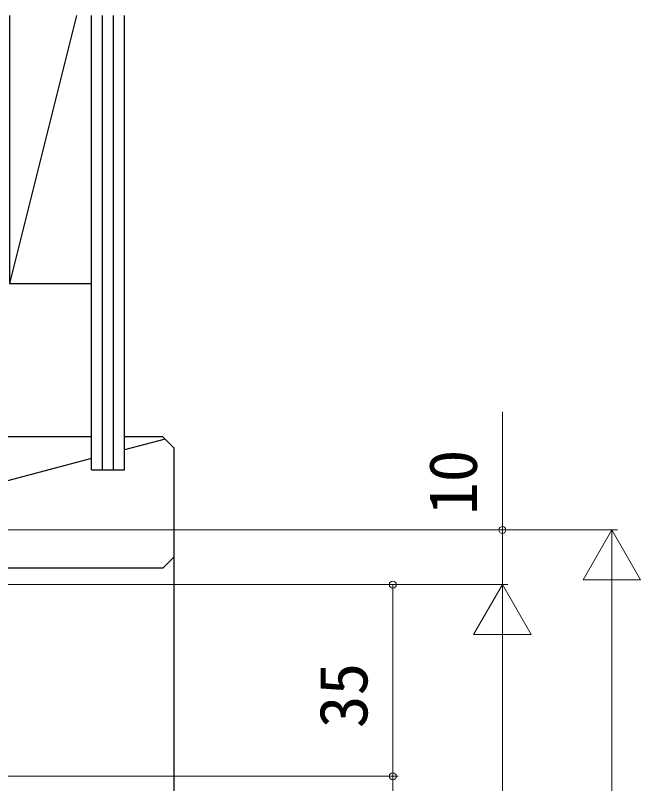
# Model space of a CAD drawing. Units: millimetres, scale not verified. Extents: x -525 to 525, y -783 to 779.
# Drawn here: x -165.1 to -51, y 220.9 to 361.2 of the extents above; entities that cross this region are included whole.
import ezdxf
from ezdxf.enums import TextEntityAlignment as Align

# ---------------------------------------------------------------- set-up
doc = ezdxf.new("R2010")
doc.units = ezdxf.units.MM
doc.header["$LTSCALE"] = 4
doc.layers.add('0-7_YKK_D', color=6, linetype='Continuous', lineweight=18)
doc.layers.add('0-9_YSS_K', color=3, linetype='Continuous')
doc.styles.add('ＭＳ ゴシック', font='')
doc.styles.get('ＭＳ ゴシック').set_extended_font_data('MS Gothic')

msp = doc.modelspace()

# ---------------------------------------------------------------- linework, layer by layer
at = {"layer": '0-7_YKK_D'}
for p, q in [((-235.9, 267.2), (-75.2, 267.2)), ((-164.065, 267.2), (-55.2, 267.2)), ((-56.2, 267.2), (-61.45, 258.107)), ((-56.2, 267.2), (-50.95, 258.107)), ((-56.2, 267.2), (-56.2, 249.013)), ((-261.7, 257.2), (-75.2, 257.2)), ((-235, 257.2), (-95.2, 257.2)), ((-137.358, 257.2), (-75.2, 257.2)), ((-96.2, 257.2), (-96.2, 222.2)), ((-76.2, 257.2), (-81.45, 248.107)), ((-76.2, 257.2), (-70.95, 248.107)), ((-76.2, 257.2), (-76.2, 239.014)), ((-61.45, 258.107), (-50.95, 258.107)), ((-56.2, 256.7), (-56.2, -181.3)), ((-81.45, 248.107), (-70.95, 248.107)), ((-76.2, 246.7), (-76.2, -181.3)), ((-235, 222.2), (-95.2, 222.2)), ((-235, 222.2), (-95.2, 222.2)), ((-96.2, 222.2), (-96.2, 206.2))]:
    msp.add_line(p, q, dxfattribs=at)
msp.add_lwpolyline([(-76.2, 257.2), (-76.2, 267.2), (-76.2, 288.75)], dxfattribs=at)
for centre in [(-76.2, 267.2), (-96.2, 257.2), (-96.2, 222.2), (-96.2, 222.2)]:
    msp.add_circle(centre, 0.637, dxfattribs=at)
at = {"layer": '0-9_YSS_K'}
for p, q in [((-153.951, 361.199), (-166.2, 312.2)), ((-151.2, 278.2), (-151.2, 361.199)), ((-149.2, 278.2), (-149.2, 361.199)), ((-147.2, 278.2), (-147.2, 361.199)), ((-145.2, 278.2), (-145.2, 361.199)), ((-151.2, 284.2), (-227.2, 284.2)), ((-138.2, 284.2), (-145.2, 284.2)), ((-137.783, 283.783), (-145.2, 281.826)), ((-151.2, 280.244), (-227.2, 260.2)), ((-151.2, 278.2), (-145.2, 278.2)), ((-138.2, 260.2), (-136.2, 262.2)), ((-136.2, 262.2), (-136.2, 36.428)), ((-138.2, 260.2), (-227.2, 260.2))]:
    msp.add_line(p, q, dxfattribs=at)
for points in [[(-166.2, 361.199), (-166.2, 312.2), (-151.2, 312.2), (-151.2, 361.199)], [(-138.2, 284.2), (-136.2, 282.2), (-136.2, 262.2)]]:
    msp.add_lwpolyline(points, dxfattribs=at)

# ---------------------------------------------------------------- texts
at = {"layer": '0-7_YKK_D', "style": 'ＭＳ ゴシック'}
for s, p in [('10', (-78.2, 269.909)), ('35', (-98.2, 230.973))]:
    msp.add_text(s, height=8.798, rotation=90, dxfattribs=at).set_placement(p, align=Align.BOTTOM_LEFT)

doc.saveas('drawing.dxf')
